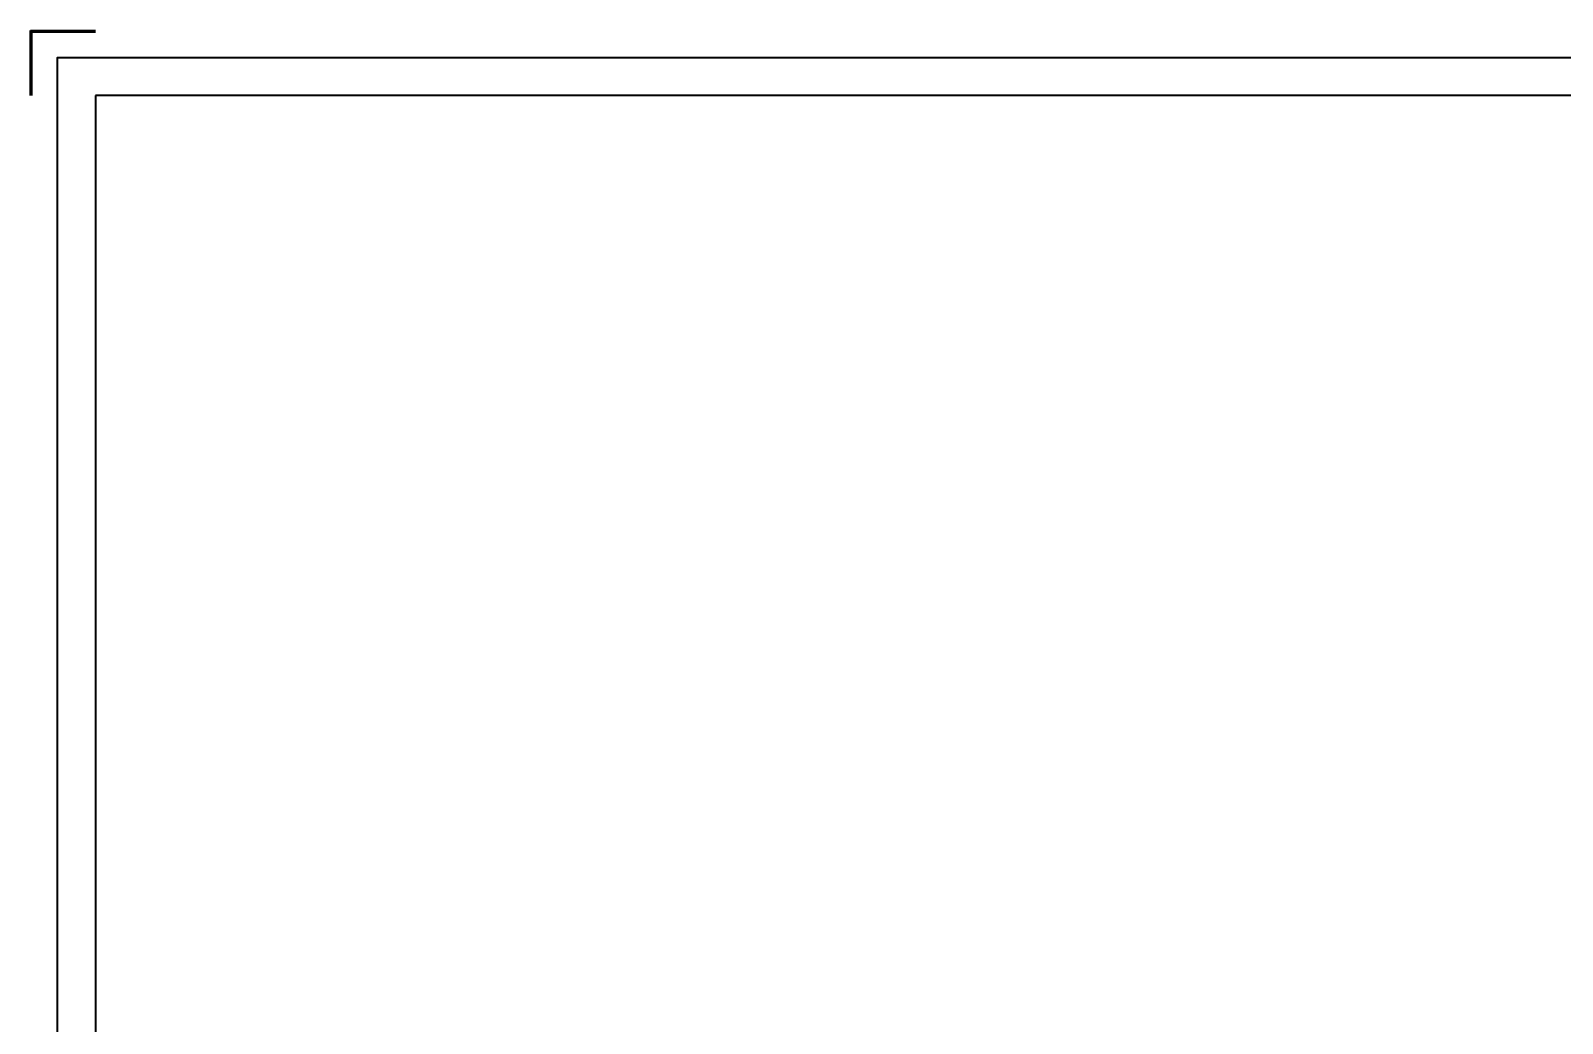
# Model space of a CAD drawing. Header units: millimetres. Extents: x 150937 to 394412, y 327166 to 584759.
# Drawn here: x 188737 to 194757, y 391165 to 395068 of the extents above; entities that cross this region are included whole.
import ezdxf

# ---------------------------------------------------------------- set-up
doc = ezdxf.new("R2010")
doc.units = ezdxf.units.MM
doc.layers.add('4윤곽선', color=5, linetype='Continuous', lineweight=70)
doc.layers.add('plot선', color=130, linetype='Continuous', plot=False)

# ---------------------------------------------------------------- blocks, each defined once
blk = doc.blocks.new('C-1 BASE')
at = {"layer": '4윤곽선', "lineweight": 35}
for p, q in [((0, 14600), (0, 14850)), ((0, 14850), (250, 14850)), ((20750, 14600), (250, 14600)), ((250, 14600), (250, 250))]:
    blk.add_line(p, q, dxfattribs=at)
blk.add_lwpolyline([(20900, 100), (100, 100), (100, 14750), (20900, 14750)], close=True, dxfattribs=at)
at = {"layer": 'plot선', "lineweight": 35}
for p, q in [((-5, 14600), (-5, 14855)), ((-5, 14855), (250, 14855))]:
    blk.add_line(p, q, dxfattribs=at)

msp = doc.modelspace()

# ---------------------------------------------------------------- block references
msp.add_blockref('C-1 BASE', (188742.115, 380213.079))

doc.saveas('drawing.dxf')
